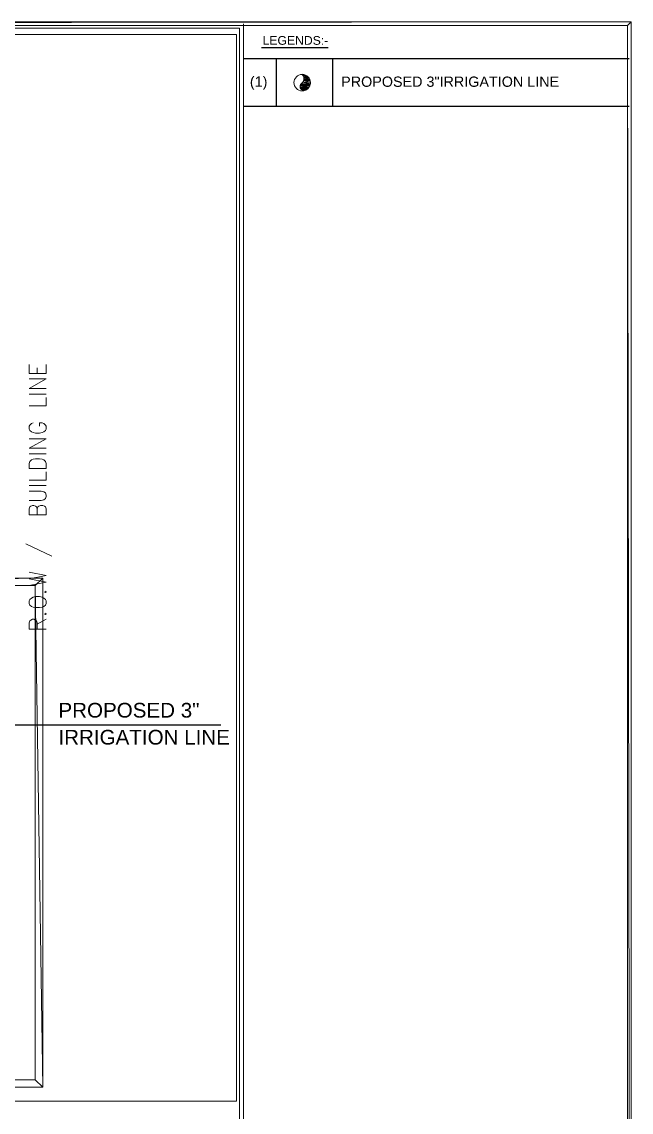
# Model space of a CAD drawing. Header units: inches. Extents: x 11 to 850, y 10 to 598.
# Drawn here: x 684 to 849.8, y 301.1 to 597.9 of the extents above; entities that cross this region are included whole.
import ezdxf

# ---------------------------------------------------------------- set-up
doc = ezdxf.new("R2010")
doc.units = ezdxf.units.IN
doc.header["$MEASUREMENT"] = 0
doc.layers.add('PDF_Geometry', color=7, linetype='Continuous')
doc.layers.add('PDF_Text', color=7, linetype='Continuous')
doc.styles.add('PDF Arial', font='arial.ttf')

msp = doc.modelspace()

# ---------------------------------------------------------------- linework, layer by layer
at = {"layer": 'PDF_Geometry', "lineweight": 0}
for points in [[(849.77, 597.95), (12.36, 596.91), (11.32, 597.95), (849.77, 597.95)], [(848.73, 596.91), (849.77, 597.95), (12.36, 596.91), (848.73, 596.91)], [(849.77, 597.95), (848.73, 596.91)], [(849.52, 150.35), (848.73, 596.91), (849.77, 597.95), (849.77, 150.35)], [(849.52, 150.35), (848.73, 596.91), (848.73, 150.35)], [(743.17, 150.35), (743.17, 596.19), (13.86, 596.19), (13.86, 12.88)], [(14.51, 304.11), (742.33, 304.11), (742.33, 594.5), (14.51, 594.5), (14.51, 304.11)]]:
    msp.add_lwpolyline(points, dxfattribs=at)
at = {"layer": 'PDF_Geometry', "lineweight": 13}
msp.add_lwpolyline([(744.28, 150.35), (744.28, 597.43)], dxfattribs=at)
at = {"layer": 'PDF_Geometry', "lineweight": 25}
for points in [[(749.22, 590.99), (767.3, 590.99)], [(744.28, 588), (849.24, 588)], [(753.19, 588), (753.19, 574.99)], [(768.47, 588), (768.47, 574.99)], [(744.28, 574.99), (849.24, 574.99)]]:
    msp.add_lwpolyline(points, dxfattribs=at)
at = {"layer": 'PDF_Geometry', "color": 1, "lineweight": 0}
for points in [[(760.21, 583.64), (760.34, 583.51), (760.93, 583.51), (760.21, 583.64)], [(760.54, 583.25), (761.51, 583.25), (760.34, 583.51), (760.54, 583.25)], [(761.51, 583.25), (760.34, 583.51), (760.93, 583.51), (761.51, 583.25)], [(760.41, 581.56), (762.49, 581.56), (760.67, 582.01), (760.41, 581.56)], [(760.6, 583.18), (761.58, 583.18), (760.54, 583.25), (760.6, 583.18)], [(761.58, 583.18), (760.54, 583.25), (761.51, 583.25), (761.58, 583.18)], [(760.67, 582.79), (762.03, 582.79), (760.6, 583.18), (760.67, 582.79)], [(762.03, 582.79), (760.6, 583.18), (761.58, 583.18), (762.03, 582.79)], [(760.73, 582.6), (762.1, 582.6), (760.67, 582.79), (760.73, 582.6)], [(762.1, 582.6), (760.67, 582.79), (762.03, 582.79), (762.1, 582.6)], [(760.67, 582.21), (762.36, 582.21), (760.73, 582.6), (760.67, 582.21)], [(760.67, 582.01), (762.36, 582.01), (760.67, 582.21), (760.67, 582.01)], [(762.36, 582.01), (760.67, 582.21), (762.36, 582.21), (762.36, 582.01)], [(762.49, 581.56), (760.67, 582.01), (762.36, 582.01), (762.49, 581.56)], [(762.36, 582.21), (760.73, 582.6), (762.1, 582.6), (762.36, 582.21)], [(759.69, 580.58), (762.36, 580.58), (759.82, 580.84), (759.69, 580.58)], [(759.69, 580.26), (762.16, 580.26), (759.69, 580.58), (759.69, 580.26)], [(762.16, 580.26), (759.69, 580.58), (762.36, 580.58), (762.16, 580.26)], [(759.69, 580), (761.97, 580), (759.69, 580.26), (759.69, 580)], [(761.97, 580), (759.69, 580.26), (762.16, 580.26), (761.97, 580)], [(759.89, 579.74), (761.77, 579.74), (759.69, 580), (759.89, 579.74)], [(761.77, 579.74), (759.69, 580), (761.97, 580), (761.77, 579.74)], [(759.82, 580.84), (762.42, 580.84), (760.02, 581.1), (759.82, 580.84)], [(762.36, 580.58), (759.82, 580.84), (762.42, 580.84), (762.36, 580.58)], [(760.02, 579.48), (761.45, 579.48), (759.89, 579.74), (760.02, 579.48)], [(761.45, 579.48), (759.89, 579.74), (761.77, 579.74), (761.45, 579.48)], [(760.02, 581.1), (762.42, 581.1), (760.41, 581.49), (760.02, 581.1)], [(762.42, 580.84), (760.02, 581.1), (762.42, 581.1), (762.42, 580.84)], [(760.02, 579.48), (760.41, 579.35), (761.19, 579.35), (760.02, 579.48)], [(760.02, 579.48), (761.45, 579.48), (761.19, 579.35), (760.02, 579.48)], [(760.41, 581.49), (762.49, 581.49), (760.41, 581.56), (760.41, 581.49)], [(762.49, 581.49), (760.41, 581.56), (762.49, 581.56), (762.49, 581.49)], [(762.42, 581.1), (760.41, 581.49), (762.49, 581.49), (762.42, 581.1)], [(760.41, 579.35), (761.19, 579.35), (760.6, 579.22), (760.41, 579.35)], [(689.65, 446.48), (543.64, 444.46), (541.63, 446.48), (689.65, 446.48)], [(687.63, 444.46), (689.65, 446.48), (543.64, 444.46), (687.63, 444.46)], [(689.65, 307.95), (687.63, 444.46), (689.65, 446.48), (689.65, 307.95)], [(687.63, 309.97), (689.65, 307.95), (687.63, 444.46), (687.63, 309.97)], [(543.64, 309.97), (541.63, 307.95), (687.63, 309.97), (543.64, 309.97)], [(541.63, 307.95), (687.63, 309.97), (689.65, 307.95), (541.63, 307.95)]]:
    msp.add_lwpolyline(points, dxfattribs=at)
at = {"layer": 'PDF_Geometry', "lineweight": 20}
for points in [[(690.56, 502.21), (685.94, 502.21), (685.94, 504.62)], [(690.56, 502.21), (690.56, 504.62)], [(688.15, 502.21), (688.15, 503.71)], [(690.56, 498.12), (685.94, 498.12), (690.56, 500.72), (685.94, 500.72)], [(690.56, 496.62), (685.94, 496.62)], [(685.94, 493.43), (690.56, 493.43), (690.56, 495.65)], [(687.05, 488.75), (686.59, 488.56), (686.13, 488.17), (685.94, 487.84), (685.94, 487.06), (686.13, 486.67), (686.59, 486.34), (687.05, 486.15), (687.7, 485.95), (688.8, 485.95), (689.45, 486.15), (689.91, 486.34), (690.36, 486.67), (690.56, 487.06), (690.56, 487.84), (690.36, 488.17), (689.91, 488.56), (689.45, 488.75), (688.8, 488.75), (688.8, 487.84)], [(690.56, 481.86), (685.94, 481.86), (690.56, 484.46), (685.94, 484.46)], [(690.56, 480.36), (685.94, 480.36)], [(690.56, 476.39), (685.94, 476.39), (685.94, 477.7), (686.13, 478.28), (686.59, 478.67), (687.05, 478.87), (687.7, 479), (688.8, 479), (689.45, 478.87), (689.91, 478.67), (690.36, 478.28), (690.56, 477.7), (690.56, 476.39)], [(685.94, 473.21), (690.56, 473.21), (690.56, 475.48)], [(690.56, 471.71), (685.94, 471.71)], [(685.94, 467.61), (689.26, 467.61), (689.91, 467.81), (690.36, 468.2), (690.56, 468.72), (690.56, 469.11), (690.36, 469.7), (689.91, 470.02), (689.26, 470.22), (685.94, 470.22)], [(688.15, 465.4), (688.35, 465.92), (688.61, 466.12), (689.06, 466.31), (689.71, 466.31), (690.17, 466.12), (690.36, 465.92), (690.56, 465.4), (690.56, 463.71), (685.94, 463.71), (685.94, 465.4), (686.13, 465.92), (686.4, 466.12), (686.85, 466.31), (687.24, 466.31), (687.7, 466.12), (687.96, 465.92), (688.15, 465.4), (688.15, 463.71)], [(685.03, 455.84), (692.12, 452.46)], [(685.94, 444.46), (690.56, 445.37), (685.94, 446.28), (690.56, 447.26), (685.94, 448.17)], [(690.17, 442.77), (690.36, 442.58), (690.56, 442.77), (690.36, 442.97)], [(685.94, 439.58), (686.13, 439.19), (686.59, 438.8), (687.05, 438.61), (687.7, 438.48), (688.8, 438.48), (689.45, 438.61), (689.91, 438.8), (690.36, 439.19), (690.56, 439.58), (690.56, 440.3), (690.36, 440.69), (689.91, 441.08), (689.45, 441.28), (688.8, 441.47), (687.7, 441.47), (687.05, 441.28), (686.59, 441.08), (686.13, 440.69), (685.94, 440.3), (685.94, 439.58)], [(690.17, 436.79), (690.36, 436.59), (690.56, 436.79), (690.36, 436.98)], [(690.56, 432.63), (685.94, 432.63), (685.94, 434.32), (686.13, 434.9), (686.4, 435.1), (686.85, 435.29), (687.24, 435.29), (687.7, 435.1), (687.96, 434.9), (688.15, 434.32), (688.15, 432.63)], [(688.15, 433.99), (690.56, 435.29)]]:
    msp.add_lwpolyline(points, dxfattribs=at)
at = {"layer": 'PDF_Geometry', "color": 1, "lineweight": 25}
msp.add_lwpolyline([(641.39, 401.93), (650.56, 406.61), (738.1, 406.61)], dxfattribs=at)
at = {"layer": 'PDF_Geometry', "lineweight": 0}
msp.add_circle((760.24, 581.39), 2.24, dxfattribs=at)
for centre, radius, start, end in [((759.2, 582.5), 1.59, 302.5916, 46.9324), ((760.24, 581.39), 2.24, 295.2111, 90.0034), ((760.76, 580.35), 1.07, 132.0972, 294.909)]:
    msp.add_arc(centre, radius, start, end, dxfattribs=at)

# ---------------------------------------------------------------- texts
at = {"layer": 'PDF_Text', "attachment_point": 7, "style": 'PDF Arial'}
for s, insert, char_height in [('\\W1.000794;LEGENDS:-', (749.46, 591.66), 2.3743), ('\\W1.000689;(1)', (746.01, 579.44), 2.7932), ('\\W1.000779;PROPOSED 3"IRRIGATION LINE', (770.85, 580.21), 2.7932)]:
    msp.add_mtext(s, dxfattribs=dict(at, insert=insert, char_height=char_height))
at = {"layer": 'PDF_Text', "color": 1, "char_height": 4.0036, "attachment_point": 7, "style": 'PDF Arial'}
for s, insert in [('\\W1.000844;PROPOSED 3"', (693.92, 408.49)), ('\\W1.000757;IRRIGATION LINE', (693.93, 401.14))]:
    msp.add_mtext(s, dxfattribs=dict(at, insert=insert))

doc.saveas('drawing.dxf')
